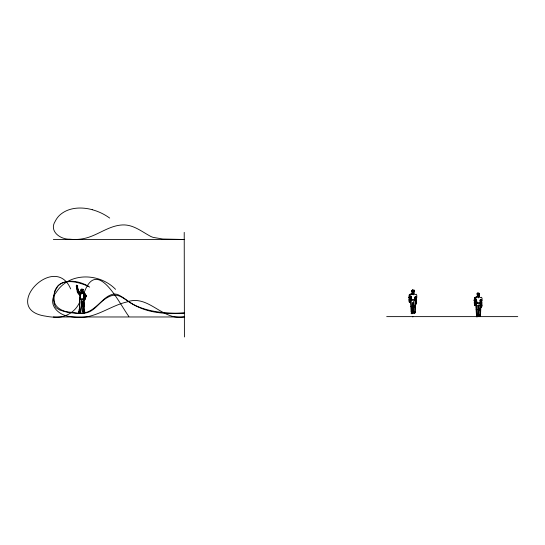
<?xml version="1.0" encoding="UTF-8"?>
<svg xmlns="http://www.w3.org/2000/svg" width="545" height="545" viewBox="0 0 545 545"><rect width="100%" height="100%" fill="white"/><g stroke="black" fill="none" stroke-linecap="round" stroke-linejoin="round"><path stroke-width="0.82" d="M79.543 303.163L79.693 298.933L82.86 299.566M84.059 297.379L83.828 294.811M413.601 290.928L413.437 290.349L414.064 290.124L414.05 291.616L413.015 291.459L413.021 292.365M411.216 296.902L410.548 302.182L411.168 311.876L412.545 312.244L412.899 311.774L413.09 303.211L413.9 301.692L413.035 302.4L413.471 312.203L414.411 312.762L415.201 312.251L415.637 302.421L415.181 298.197M478.735 293.414L479.546 293.571L479.341 294.682L478.306 294.525L478.312 295.424M476.507 299.968L475.846 305.248L476.459 314.942L477.836 315.31L478.19 314.84L478.381 306.276L479.191 304.757L478.326 305.459L478.762 315.269L479.702 315.828L480.492 315.31L480.928 305.486L479.981 299.9M78.773 291.834C76.709 289.204 78.766 285.641 76.3 285.335L77.213 291.364L77.622 292.236L78.971 291.466L79.992 293.217L80.503 293.19L79.604 292.617M84.557 299.246L83.603 300.016L84.966 299.777L86.13 296.071L85.62 294.968L85.967 295.336L84.434 295.901L83.91 294.647L84.141 292.924L85.095 293.585L85.967 295.336L84.434 295.901M79.897 297.917L79.897 296.855M414.043 292.045L413.675 290.458L412.545 289.892L411.748 290.628L411.87 291.275L412.49 290.928M479.334 295.111L478.966 293.523L477.842 292.958L477.038 293.694L477.168 294.341L477.781 293.993M79.877 296.071L78.971 291.963L78.78 291.616L77.915 291.95M83.092 290.689L83.262 289.368L81.58 289.143L80.762 289.858L80.708 290.962L81.682 292.066L82.738 292.331L83.194 291.098L82.438 292.066M84.407 293.074L82.602 292.897L84.203 293.244L85.769 296.078L84.346 298.939L84.604 299.995L83.576 299.832M86.049 295.915L85.156 298.878M79.89 311.931L80.646 311.795L81.934 301.078L81.9 299.382L79.495 299.198L80.108 299.396L80.217 298.905L80.17 299.334M416.107 298.953L416.394 302.23L415.658 304.178L416.346 303.681L416.564 302.4L416.394 297.025L415.985 296.991L416.08 300.52M416.659 303.04L416.55 301.651M481.507 303.388L481.685 305.295L480.949 307.244L481.637 306.746L481.855 305.466L481.685 300.091L481.276 300.057L481.371 303.585M481.95 306.106L481.841 304.716M81.75 301.862L82.874 306.869L82.895 311.815L84.7 311.856L84.455 311.236L83.664 311.25C82.574 311.931 84.168 313.613 83.514 312.53M411.005 297.127L411.032 296.33L410.426 297.795L410.93 298.088L411.237 296.644L410.405 298.122L410.93 298.088M476.296 300.193L476.323 299.396L475.717 300.86L476.221 301.153L476.528 299.709L475.696 301.187L476.221 301.153M82.499 292.406L82.581 290.662L82.513 291.446L82.472 290.649L81.805 291.016L82.2 291.657M411.686 300.057L410.841 299.961L414.636 299.995L415.44 296.31L416.053 297.904L416.796 297.699L416.755 295.158L416.203 294.225L415.147 294.675L413.825 293.769L413.859 292.801M80.646 311.795L81.805 300.772M79.25 309.07L79.161 312.122L79.318 311.461M79.986 299.443L79.161 312.122L79.945 301.726M83.876 299.552L84.659 311.536L84.23 312.142L82.895 311.815L83.181 306.828L81.934 301.078M414.868 311.767L415.188 312.782L414.616 313.334L413.682 313.041L413.641 311.849L415.099 311.897L413.641 311.849M480.159 314.833L480.479 315.848L479.907 316.4L478.973 316.107L478.932 314.908L480.39 314.962L478.932 314.908M79.291 311.808L79.291 311.229L80.64 311.481L80.074 309.24M415.603 297.713L414.609 297.986L415.297 298.074L415.44 296.31L414.977 297.018M480.24 300.799L479.9 301.051L480.588 301.14L480.731 299.368L481.344 300.969L482.087 300.765L482.046 298.224L481.494 297.291L480.438 297.74L479.116 296.834L479.15 295.867M85.129 298.728L84.1 299.007L84.604 299.995M79.161 312.122L79.291 311.229M409.152 301.896L409.765 302.543L410.242 302.366L409.261 300.397L409.377 296.793L409.922 296.637L410.637 297.359L410.365 298.36M474.443 304.962L475.056 305.609L475.533 305.432L474.552 303.463L474.675 299.859L475.213 299.702L475.928 300.424L475.656 301.426M84.393 298.626L84.087 299.58L84.346 298.939M409.704 299.409L409.922 296.637M474.995 302.475L475.213 299.702M81.913 289.279L81.423 289.674L81.477 291.738L82.738 292.331M79.154 293.639L79.168 294.688L80.279 296.044L80.108 299.396M82.513 293.162L81.416 292.59L80.81 293.237M83.378 312.885C86.737 313.757 82.881 310.943 83.065 311.76L83.426 311.502M409.765 302.543L409.404 301.433L410.072 301.147L409.656 300.384L410.514 297.223M475.056 305.609L474.702 304.498L475.369 304.212L474.947 303.449L475.805 300.288M84.911 298.858L83.603 300.016M83.705 299.484L83.004 299.076M409.35 300.84L409.554 299.512M416.496 303.088L415.658 304.178L416.203 303.599L414.977 297.216M474.647 303.906L474.845 302.577M481.787 306.154L480.949 307.244L481.494 306.665L480.438 302.318L480.268 300.281L480.683 300.029M78.971 291.466L76.566 285.185M412.517 292.645L412.408 293.305L411.393 293.946L412.96 293.932M477.808 295.71L477.706 296.371L476.684 297.011M84.441 298.694L84.025 299.484M79.693 295.247L79.195 294.082L79.127 294.484L80.156 294.348C82.336 294.15 80.374 291.398 81.9 291.623M476.786 300.969L476.977 303.115L476.132 303.027L480.581 303.006L476.739 303.088L476.316 306.808L476.902 315.364M76.593 287.188L77.785 285.996M409.69 298.088L408.757 297.55L409.268 295.022C409.527 293.455 415.998 292.883 412.156 293.421L413.056 293.946L413.907 293.421L413.492 292.638L413.825 293.769L412.258 293.769L411.243 294.709L409.268 295.022L411.243 294.709M474.981 301.153L474.048 300.615L474.559 298.081C474.818 296.521 481.29 295.949 477.447 296.487L478.346 297.011L479.205 296.487L478.782 295.703L479.116 296.834L477.556 296.834L476.534 297.774L474.559 298.081L476.534 297.774M415.985 296.991L415.215 297.284L416.114 301.664C415.099 302.604 417.089 304.076 415.862 303.701M480.268 300.281L481.405 304.73C480.39 305.67 482.38 307.142 481.16 306.767M79.073 312.353L79.243 312.891L80.422 312.537M84.046 295.996L84.237 295.172M85.32 296.841L84.713 298.926L84.1 299.007M83.957 294.191L84.066 294.77L83.562 293.019L84.073 299.43L84.046 298.06M413.866 313.314L413.846 311.631M479.157 316.379L479.137 314.697M77.247 289.995L76.246 286.186L76.681 285.178M79.243 312.891L80.34 312.816M82.745 291.691L82.35 291.868M412.776 313.389L412.592 311.549L412.776 313.389L411.339 313.702L411.509 311.474L411.911 311.604M413.594 312.51L414.125 311.733M476.63 316.768L476.8 314.54L477.202 314.669L476.63 316.768L478.067 316.454L477.883 314.615L478.067 316.454M478.885 315.575L479.416 314.792M80.101 312.857L80.142 311.481L80.517 311.74M80.394 312.666L80.122 311.236M409.363 298.313L409.329 302.08M474.654 301.378L474.62 305.139M84.386 306.576L83.753 299.123M84.284 295.608L84.85 294.021L85.579 295.622M480.731 299.368C479.518 304.308 480.656 309.601 480.029 314.806L480.492 315.31M81.682 292.066L81.307 292.876L81.668 292.863M414.145 292.386L413.021 293.271L412.204 292.801M479.437 295.445L478.312 296.337L477.495 295.867M80.101 293.128L79.706 294.055L80.279 296.398L79.836 299.205L83.746 299.266L79.597 299.198L80.817 299.246M80.851 294.32L81.375 293.094M77.506 286.357L77.145 286.404L77.635 285.982M83.773 293.707C96.744 256.014 118.946 303.04 128.852 316.447M414.616 313.334L414.827 311.808M479.907 316.4L480.118 314.874L479.055 314.915L480.145 314.976M84.168 312.871L84.543 312.367L84.931 312.673M84.822 312.905L83.807 312.837M410.242 299.137L409.622 300.717L409.908 301.317M475.533 302.203L474.913 303.783L475.199 304.382M84.502 295.697C85.715 296.364 83.576 298.565 84.897 298.497M413.471 312.203L413.955 306.889L413.703 302.352L413.035 302.4L412.497 303.667L412.545 312.244M478.762 315.269L479.246 309.955L479.001 305.411L478.326 305.459L477.795 306.733L477.836 315.31M79.4 302.754C74.842 312.673 64.01 318.559 53.212 317.129A53.805 53.805 0 0 1 45.889 316.189C-0.709 309.805 54.732 251.306 70.666 288.925M79.168 312.66L79.223 311.468M79.195 294.082L77.499 292.44L77.267 291.33M84.087 299.58L84.795 298.578M84.23 312.142L84.659 311.536L83.916 309.233M412.395 313.75L412.715 312.612M477.686 316.815L478.013 315.678M409.704 301.63L410.242 302.366L409.39 302.23L410.072 301.147L409.847 302.005L410.072 301.147L409.404 301.433M474.995 304.696L475.533 305.432L474.681 305.289L475.369 304.212L475.138 305.071L475.369 304.212L474.702 304.498M84.209 312.087L84.659 311.536L83.208 311.495M413.015 291.459L412 291.616L411.748 290.628M478.306 294.525L477.291 294.682L477.038 293.694M411.768 312.305L411.182 313.041L411.339 313.702M83.91 294.647L84.85 294.021M80.313 293.462L81.348 293.012L79.577 293.639M81.805 291.016L82.472 290.649L82.608 291.289L83.017 291.098M81.416 292.59L82.097 292.256M85.763 296.46L86.144 296.276M477.304 293.258L477.945 293.414M79.992 293.217L81.103 293.006M77.431 287.065L77.261 287.249M481.487 306.052L481.399 305.391L481.637 306.746M81.9 299.382L82.765 299.253M480.506 300.35L481.276 300.057M413.015 290.219L412.361 290.458L412 292.052M478.306 293.285L477.652 293.523L477.291 295.118M82.07 292.59L81.164 292.903L81.995 293.244M82.009 293.128L83.14 293.053M411.168 311.876L411.979 311.617M477.27 314.676L476.459 314.942L477.359 314.969M84.904 296.357L85.769 296.078M84.863 296.242L85.722 295.969M81.185 289.259L83.262 289.368M84.918 296.494L85.769 296.269M84.073 299.43L83.542 299.13L83.617 299.498M415.297 298.074L416.053 297.904M480.588 301.14L481.344 300.969M81.021 289.756L81.423 289.674M411.931 306.637L412.81 306.467L410.821 306.549M477.222 309.703L478.108 309.533L476.112 309.615M411.679 300.043L410.848 299.954L415.276 299.927L414.636 299.995M184.033 312.912C168.303 314.22 151.776 313.532 137.313 306.59C130.296 303.558 124.832 297.938 117.992 294.661A9.572 9.572 0 0 0 112.883 294.239C103.679 296.569 99.047 305.902 91.397 310.739C85.115 314.84 77.329 313.068 70.407 312.231C62.716 311.835 53.574 307.387 53.975 298.449C53.035 277.514 76.756 278.195 89.666 287.161M79.897 311.488L79.148 311.529L80.64 311.481M83.746 299.266L81.791 299.307L83.876 299.273M83.651 311.393L84.414 311.372L84.843 312.483M412.545 289.892L412.987 289.885M477.842 292.958L478.278 292.951M83.344 311.495L84.543 311.481M414.043 312.721L414.473 312.714M479.334 315.787L479.77 315.78M184.292 313.212C168.201 313.477 151.517 312.626 136.584 306.031A59.024 59.024 0 0 1 132.019 303.722C125.629 300.499 119.784 293.326 111.868 295.574C103.38 298.135 98.114 306.004 90.715 310.418A21.766 21.766 0 0 1 86.328 312.374L78.698 313.532L69.31 312.578A102.085 102.085 0 0 1 64.794 311.611L59.78 310.064L56.373 307.925A7.16 7.16 0 0 1 55.481 306.862L54.173 303.851L53.662 299.048A26.432 26.432 0 0 1 53.853 296.003L55.127 290.764L57.818 286.2A12.542 12.542 0 0 1 61.204 283.482C70.067 279.258 80.238 283.08 88.74 286.384M181.996 239.425L184.414 239.418L53.349 239.418M76.893 287.092L77.281 287.092L78.078 290.86M386.691 316.625L517.75 316.625M183.767 316.972C162.226 320.821 148.533 294.062 126.951 301.95C110.11 305.806 95.627 318.464 77.676 317.428A49.084 49.084 0 0 1 70.428 316.584C58.356 315.644 46.454 303.994 56.23 292.372C69.181 271.798 99.599 272.841 115.567 289.347M53.349 316.972L184.414 316.972M181.185 239.425L162.812 239.017L153.22 237.402A22.325 21.091 6 0 1 150.979 236.537C141.952 231.823 133.457 224.465 122.632 224.935C107.951 225.528 96.479 236.728 82.138 238.86A41.693 41.693 0 0 1 76.743 239.432L74.842 239.466A45.065 45.065 0 0 1 69.862 239.173C60.406 239.623 48.723 231.135 55.256 221.229A21.95 21.95 0 0 1 57.021 218.266A21.269 21.269 0 0 1 59.589 215.282C68.234 207.236 81.355 206.712 92.234 209.696M79.297 312.135L80.265 312.135M79.297 312.469L80.258 312.469M408.757 297.55L410.426 297.795M474.048 300.615L475.717 300.86M79.325 311.365L80.129 311.379M413.233 294.879L413.035 293.319L412.34 293.224L412.258 293.769L412.156 293.421M478.524 297.945L478.326 296.385L477.631 296.289L477.556 296.834L477.447 296.487M413.968 312.231L415.024 312.271M479.259 315.296L480.315 315.337M80.708 290.962L81.477 291.738M476.786 316.277L477.522 316.318M411.495 313.218L412.231 313.259M474.572 300.84L474.988 300.888M409.281 297.781L409.697 297.822M476.97 303.109L476.139 303.013L476.739 303.088M82.997 299.396L83.835 299.484L83.753 294.804M480.029 314.806L479.089 314.703L479.702 315.828M415.201 312.251L413.791 311.638L414.411 312.762M478.312 296.337L477.209 295.451M413.021 293.271L411.918 292.386M79.168 294.688L80.374 294.934M474.559 298.081L475.335 298.258M409.268 295.022L410.044 295.192M481.208 299.866L481.685 300.091M415.917 296.8L416.394 297.025M475.438 300.295L475.928 300.424M410.147 297.229L410.637 297.359M82.561 292.842L82.574 292.27M80.967 299.198L81.907 299.661M84.257 299.777L84.748 300.097M479.518 310.078L478.66 309.403L479.212 308.416L480.37 308.518L480.649 309.356M477.488 305.486L478.381 306.276M78.317 293.51L77.288 292.045M416.346 303.681L416.107 302.325L416.203 303.02M84.38 294.668L84.822 295.39M77.492 291.207L77.356 290.778M84.897 295.472L85.299 296.603M474.423 304.594L474.218 301.862M409.131 301.528L408.927 298.796M81.73 292.331L81.907 292.978M82.281 289.334L82.424 289.967M481.112 303.258L481.419 304.655M415.821 300.193L416.128 301.589M82.724 303.558L83.378 306.828L83.48 311.958M476.323 299.396L476.793 303.088M411.032 296.33L411.611 312.299M83.814 306.624L83.051 301.78M480.717 301.222L480.874 302.271M415.426 298.156L415.583 299.205M479.362 293.19L479.498 294.334M414.064 290.124L414.207 291.268M414.684 299.995L415.174 301.78L414.738 311.74M411.495 297.904L411.625 299.334M481.753 302.059L481.807 303.422M416.462 298.994L416.509 300.356M84.693 299.028L84.72 299.791M184.217 232.368L184.414 336.974M412.838 316.625L412.838 316.972M92.228 209.709A53.458 53.458 0 0 1 109.681 218.068M413.921 305.35L413.369 306.338L414.227 307.012L415.358 306.29L415.079 305.452L413.921 305.35"/></g></svg>
